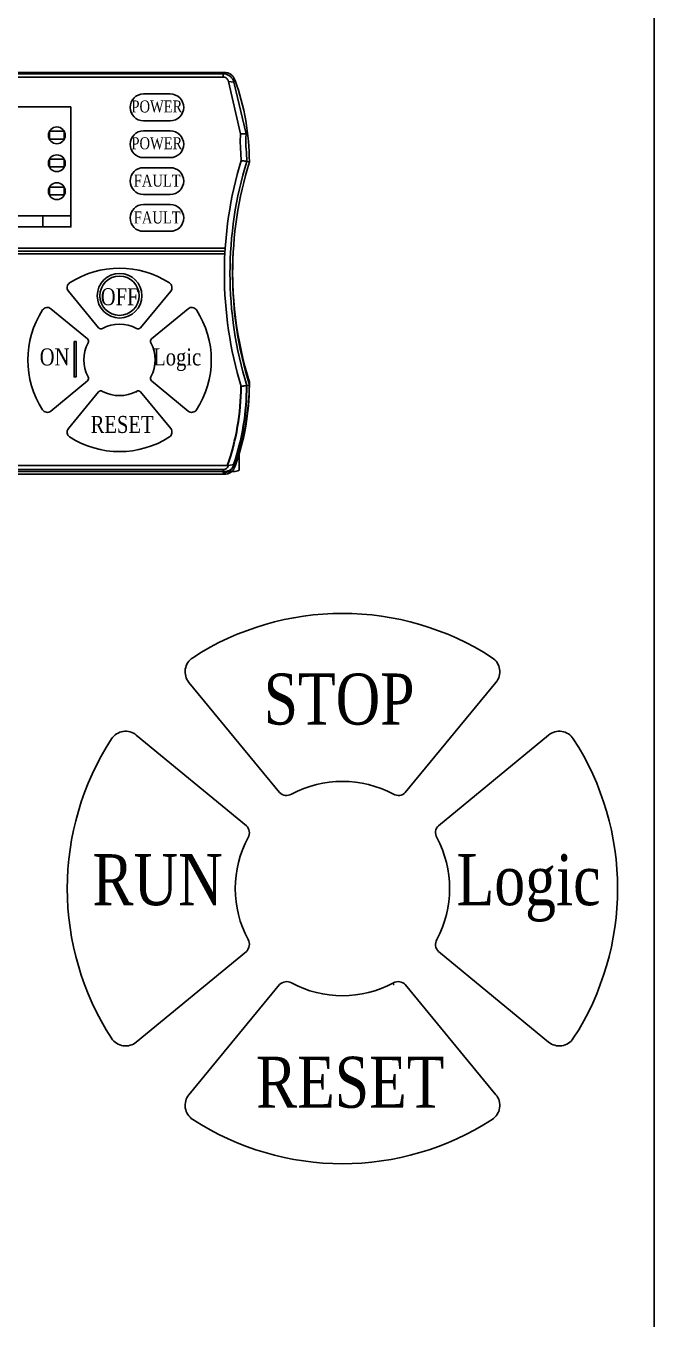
# Model space of a CAD drawing. Header units: millimetres. Extents: x 79 to 919, y 65 to 646.
# Drawn here: x 323 to 356.8, y 472.6 to 542.1 of the extents above; entities that cross this region are included whole.
import ezdxf
from ezdxf.enums import TextEntityAlignment as Align

# ---------------------------------------------------------------- set-up
doc = ezdxf.new("R2010")
doc.units = ezdxf.units.MM
doc.linetypes.add('HIDDEN', pattern=[0.375, 0.25, -0.125])
for name, color, linetype in [('03___PRT_ALL_CURVES', 7, 'Continuous'), ('4', 133, 'Continuous'), ('40', 4, 'Continuous'), ('DEFAULT_2', 8, 'HIDDEN'), ('도면층1', 7, 'Continuous')]:
    doc.layers.add(name, color=color, linetype=linetype)
doc.styles.add('SS', font='batang.ttc', dxfattribs={"width": 0.8})

msp = doc.modelspace()

# ---------------------------------------------------------------- linework, layer by layer
at = {"color": 0, "linetype": 'Continuous'}
for p, q in [((306.653, 539.636), (333.657, 539.636)), ((333.598, 539.558), (306.712, 539.558)), ((333.598, 539.383), (306.712, 539.383)), ((333.598, 539.383), (333.598, 539.558)), ((333.882, 539.153), (334.171, 539.115)), ((335.005, 534.83), (334.863, 534.852)), ((306.178, 530.036), (333.698, 530.036)), ((306.603, 530.186), (333.707, 530.186)), ((306.612, 530.036), (333.698, 530.036)), ((306.62, 529.886), (333.69, 529.886)), ((335.005, 522.83), (334.863, 522.809)), ((306.428, 518.519), (333.882, 518.519)), ((333.882, 518.519), (334.171, 518.558)), ((333.657, 518.186), (306.653, 518.186)), ((333.657, 518.036), (306.653, 518.036)), ((306.709, 518.29), (333.598, 518.29)), ((333.598, 518.29), (333.598, 518.115))]:
    msp.add_line(p, q, dxfattribs=at)
at = {"color": 0}
for p, q in [((333.882, 539.153), (334.53, 536.33)), ((334.83, 536.33), (334.171, 539.115)), ((334.53, 536.33), (334.83, 536.33))]:
    msp.add_line(p, q, dxfattribs=at)
for p, q in [((329.315, 538.474), (330.755, 538.474)), ((325.41, 537.783), (313.411, 537.783)), ((325.41, 531.933), (325.41, 537.783)), ((329.315, 537.034), (330.755, 537.034)), ((329.315, 536.494), (330.755, 536.494)), ((329.315, 535.054), (330.755, 535.054)), ((329.315, 534.514), (330.755, 534.514)), ((329.315, 533.074), (330.755, 533.074)), ((329.315, 532.534), (330.755, 532.534)), ((313.411, 531.933), (325.41, 531.933)), ((329.315, 531.094), (330.755, 531.094)), ((334.461, 519.306), (334.461, 518.267)), ((333.657, 518.186), (334.161, 518.186))]:
    msp.add_line(p, q)
at = {"color": 7, "linetype": 'Continuous'}
for p, q in [((325.278, 527.877), (326.902, 525.904)), ((329.154, 525.904), (330.778, 527.877)), ((326.308, 525.311), (324.335, 526.935)), ((331.721, 526.935), (329.748, 525.311)), ((324.335, 521.434), (326.308, 523.058)), ((329.748, 523.058), (331.721, 521.434)), ((326.902, 522.464), (325.278, 520.492)), ((330.778, 520.492), (329.154, 522.464)), ((331.757, 506.856), (336.629, 500.938)), ((343.385, 500.938), (348.258, 506.856)), ((334.847, 499.157), (328.929, 504.029)), ((351.085, 504.029), (345.167, 499.157)), ((328.929, 487.528), (334.847, 492.4)), ((345.167, 492.4), (351.085, 487.528)), ((336.629, 490.618), (331.757, 484.7)), ((348.258, 484.7), (343.385, 490.618))]:
    msp.add_line(p, q, dxfattribs=at)
for points in [[(322.411, 531.933), (323.911, 531.933), (323.911, 531.333), (322.411, 531.333)], [(323.911, 531.933), (325.411, 531.933), (325.411, 531.333), (323.911, 531.333)]]:
    msp.add_lwpolyline(points, close=True)
at = {"color": 5}
msp.add_lwpolyline([(325.589, 525.178), (325.696, 525.178), (325.696, 523.272), (325.589, 523.272)], close=True, dxfattribs=at)
at = {"color": 1}
for radius in [1.199, 1.056]:
    msp.add_circle((328.028, 527.635), radius, dxfattribs=at)
at = {"color": 0, "linetype": 'Continuous'}
for centre, radius, start, end in [((322.209, 534.824), 12.796, 0.0289, 19.99734), ((354.555, 528.83), 20.892, 163.1212, 196.8788), ((354.555, 528.83), 20.592, 162.99797, 197.00203), ((354.555, 528.83), 20.45, 162.93847, 197.06153), ((354.555, 528.98), 20.45, 177.04024, 197.06153), ((322.271, 522.987), 12.734, 339.95522, 359.97084), ((322.271, 522.837), 12.734, 339.95522, 359.97084)]:
    msp.add_arc(centre, radius, start, end, dxfattribs=at)
for centre, radius, start, end in [((329.315, 537.754), 0.72, 90, 270), ((330.755, 537.754), 0.72, 270, 90), ((329.315, 535.774), 0.72, 90, 270), ((330.755, 535.774), 0.72, 270, 90), ((329.315, 533.794), 0.72, 90, 270), ((330.755, 533.794), 0.72, 270, 90), ((329.315, 531.814), 0.72, 90, 270), ((330.755, 531.814), 0.72, 270, 90), ((328.028, 524.184), 4.929, 57.03505, 122.96495), ((325.509, 528.068), 0.3, 122.96495, 219.46417), ((330.546, 528.068), 0.3, 320.53583, 57.03505), ((328.028, 524.184), 4.929, 147.03505, 212.96495), ((324.145, 526.703), 0.3, 50.53583, 147.03505), ((331.911, 526.703), 0.3, 32.96495, 129.46417), ((328.028, 524.184), 4.929, 327.03505, 32.96495), ((324.145, 521.666), 0.3, 212.96495, 309.46417), ((331.911, 521.666), 0.3, 230.53583, 327.03505), ((325.509, 520.301), 0.3, 140.53583, 237.03505), ((328.028, 524.184), 4.929, 237.03505, 302.96495), ((330.546, 520.301), 0.3, 302.96495, 39.46417), ((334.161, 518.786), 0.6, 270, 300), ((340.007, 495.778), 14.786, 57.03505, 122.96495), ((332.452, 507.428), 0.9, 122.96495, 219.46417), ((347.563, 507.428), 0.9, 320.53583, 57.03505), ((340.007, 495.778), 14.786, 147.03505, 212.96495), ((328.357, 503.334), 0.9, 50.53583, 147.03505), ((351.657, 503.334), 0.9, 32.96495, 129.46417), ((340.007, 495.778), 14.786, 327.03505, 32.96495), ((328.357, 488.223), 0.9, 212.96495, 309.46417), ((351.657, 488.223), 0.9, 230.53583, 327.03505), ((332.452, 484.128), 0.9, 140.53583, 237.03505), ((347.563, 484.128), 0.9, 302.96495, 39.46417), ((340.007, 495.778), 14.786, 237.03505, 302.96495)]:
    msp.add_arc(centre, radius, start, end)
at = {"color": 7, "linetype": 'Continuous'}
for centre, radius, start, end in [((328.028, 524.184), 1.92, 61.60155, 118.39845), ((327.029, 526.032), 0.18, 225, 298.39845), ((329.027, 526.032), 0.18, 241.60155, 315), ((328.028, 524.184), 1.92, 151.60155, 208.39845), ((326.181, 525.183), 0.18, 331.60155, 45), ((329.875, 525.183), 0.18, 135, 208.39845), ((328.028, 524.184), 1.92, 331.60155, 28.39845), ((326.181, 523.186), 0.18, 315, 28.39845), ((329.875, 523.186), 0.18, 151.60155, 225), ((327.029, 522.337), 0.18, 61.60155, 135), ((328.028, 524.184), 1.92, 241.60155, 298.39845), ((329.027, 522.337), 0.18, 45, 118.39845), ((340.007, 495.778), 5.76, 61.60155, 118.39845), ((337.011, 501.32), 0.54, 225, 298.39845), ((343.004, 501.32), 0.54, 241.60155, 315), ((334.465, 498.775), 0.54, 331.60155, 45), ((345.549, 498.775), 0.54, 135, 208.39845), ((340.007, 495.778), 5.76, 151.60155, 208.39845), ((340.007, 495.778), 5.76, 331.60155, 28.39845), ((334.465, 492.782), 0.54, 315, 28.39845), ((345.549, 492.782), 0.54, 151.60155, 225), ((337.011, 490.237), 0.54, 61.60155, 135), ((340.007, 495.778), 5.76, 241.60155, 298.39845), ((343.004, 490.237), 0.54, 45, 118.39845)]:
    msp.add_arc(centre, radius, start, end, dxfattribs=at)
at = {"color": 0, "linetype": 'Continuous', "lineweight": 30}
for centre, radius, start, end in [((321.442, 522.822), 13.122, 340.82626, 359.74882), ((322.164, 522.694), 12.699, 340.99186, 0.51836)]:
    msp.add_arc(centre, radius, start, end, dxfattribs=at)
at = {"color": 0, "linetype": 'Continuous'}
for points, knots in [([(333.598, 539.558), (333.607, 539.571), (333.627, 539.597), (333.647, 539.623), (333.657, 539.636)], [0, 0, 0, 0, 0.04913395, 0.09819453, 0.09819453, 0.09819453, 0.09819453]), ([(334.171, 539.115), (334.166, 539.134), (334.143, 539.204), (334.082, 539.317), (333.971, 539.434), (333.834, 539.516), (333.705, 539.552), (333.625, 539.558), (333.598, 539.558)], [0, 0, 0, 0, 0.0594021, 0.2206906, 0.3802358, 0.5379659, 0.6939431, 0.7771884, 0.7771884, 0.7771884, 0.7771884]), ([(333.882, 539.153), (333.88, 539.163), (333.869, 539.199), (333.839, 539.258), (333.784, 539.318), (333.716, 539.361), (333.651, 539.38), (333.611, 539.383), (333.598, 539.383)], [0, 0, 0, 0, 0.0305647, 0.1130891, 0.1939556, 0.2732358, 0.3512613, 0.3928914, 0.3928914, 0.3928914, 0.3928914]), ([(333.657, 539.636), (333.708, 539.636), (333.812, 539.623), (333.957, 539.564), (334.082, 539.469), (334.178, 539.345), (334.22, 539.249), (334.233, 539.2)], [0, 0, 0, 0, 0.1533978, 0.3097966, 0.4641416, 0.6207031, 0.7741035, 0.7741035, 0.7741035, 0.7741035]), ([(334.171, 539.115), (334.181, 539.129), (334.202, 539.157), (334.223, 539.186), (334.233, 539.2)], [0, 0, 0, 0, 0.0530062, 0.1059271, 0.1059271, 0.1059271, 0.1059271]), ([(334.563, 534.83), (334.563, 535.288), (334.488, 535.758), (334.527, 536.288), (334.53, 536.33)], [0, 0, 0, 0, 4.582363, 4.976775, 4.976775, 4.976775, 4.976775]), ([(334.863, 534.83), (334.863, 535.285), (334.786, 535.752), (334.826, 536.285), (334.83, 536.33)], [0, 0, 0, 0, 4.550314, 4.972684, 4.972684, 4.972684, 4.972684]), ([(334.863, 534.852), (334.829, 534.856), (334.763, 534.866), (334.663, 534.881), (334.596, 534.891), (334.563, 534.896)], [0, 0, 0, 0, 0.100706, 0.2016701, 0.3028926, 0.3028926, 0.3028926, 0.3028926]), ([(334.863, 522.809), (334.829, 522.804), (334.763, 522.794), (334.663, 522.779), (334.596, 522.769), (334.563, 522.764)], [0, 0, 0, 0, 0.100706, 0.2016701, 0.3028926, 0.3028926, 0.3028926, 0.3028926]), ([(333.598, 518.115), (333.615, 518.115), (333.685, 518.118), (333.806, 518.145), (333.946, 518.22), (334.063, 518.331), (334.135, 518.449), (334.163, 518.529), (334.171, 518.558)], [0, 0, 0, 0, 0.0532324, 0.2087088, 0.3663393, 0.5257386, 0.6868467, 0.7768891, 0.7768891, 0.7768891, 0.7768891]), ([(333.598, 518.29), (333.606, 518.29), (333.641, 518.292), (333.702, 518.306), (333.772, 518.345), (333.83, 518.402), (333.865, 518.463), (333.878, 518.504), (333.882, 518.519)], [0, 0, 0, 0, 0.0266256, 0.1043725, 0.1835023, 0.2641511, 0.3464378, 0.392734, 0.392734, 0.392734, 0.392734]), ([(334.234, 518.622), (334.22, 518.573), (334.179, 518.477), (334.082, 518.354), (333.957, 518.259), (333.812, 518.199), (333.708, 518.186), (333.657, 518.186)], [0, 0, 0, 0, 0.1533415, 0.3095859, 0.4638679, 0.620456, 0.7738033, 0.7738033, 0.7738033, 0.7738033]), ([(334.234, 518.472), (334.22, 518.423), (334.179, 518.327), (334.082, 518.204), (333.957, 518.109), (333.812, 518.049), (333.708, 518.036), (333.657, 518.036)], [0, 0, 0, 0, 0.1533415, 0.3095859, 0.4638679, 0.620456, 0.7738033, 0.7738033, 0.7738033, 0.7738033]), ([(334.171, 518.558), (334.181, 518.543), (334.202, 518.515), (334.223, 518.486), (334.234, 518.472)], [0, 0, 0, 0, 0.0531713, 0.1062569, 0.1062569, 0.1062569, 0.1062569]), ([(333.598, 518.115), (333.608, 518.102), (333.627, 518.075), (333.647, 518.049), (333.657, 518.036)], [0, 0, 0, 0, 0.04930823, 0.09853973, 0.09853973, 0.09853973, 0.09853973])]:
    msp.add_open_spline(points, degree=3, knots=knots, dxfattribs=at)
at = {"color": 7, "linetype": 'Continuous'}
for points in [[(328.937, 522.459), (328.942, 522.462), (328.947, 522.464), (328.952, 522.466)], [(342.735, 490.603), (342.75, 490.611), (342.764, 490.618), (342.779, 490.624)]]:
    msp.add_open_spline(points, degree=3, dxfattribs=at)
at = {"layer": '03___PRT_ALL_CURVES', "color": 4, "linetype": 'Continuous'}
for p, q in [((324.27, 536.473), (324.27, 536.053)), ((325.05, 536.473), (324.27, 536.473)), ((324.27, 536.053), (325.05, 536.053)), ((325.05, 536.053), (325.05, 536.473)), ((324.27, 534.973), (324.27, 534.553)), ((325.05, 534.973), (324.27, 534.973)), ((324.27, 534.553), (325.05, 534.553)), ((325.05, 534.553), (325.05, 534.973)), ((325.05, 533.473), (324.27, 533.473)), ((324.27, 533.473), (324.27, 533.053)), ((324.27, 533.053), (325.05, 533.053)), ((325.05, 533.053), (325.05, 533.473))]:
    msp.add_line(p, q, dxfattribs=at)
at = {"layer": '4', "color": 0, "linetype": 'ByBlock', "lineweight": 25}
msp.add_line((356.756, 439.229), (356.756, 547.262), dxfattribs=at)
at = {"layer": 'DEFAULT_2', "color": 0, "linetype": 'HIDDEN'}
for p, q in [((334.614, 522.772), (334.61, 522.771)), ((334.639, 522.776), (334.637, 522.775))]:
    msp.add_line(p, q, dxfattribs=at)
at = {"layer": '도면층1'}
for centre in [(324.66, 536.252), (324.66, 534.752), (324.66, 533.252)]:
    msp.add_circle(centre, 0.45, dxfattribs=at)

# ---------------------------------------------------------------- texts
at = {"color": 1, "linetype": 'Continuous', "style": 'SS', "width": 0.8}
for s, height, p in [('OFF', 0.914, (327.019, 527.122)), ('STOP', 2.7421, (335.777, 504.592))]:
    msp.add_text(s, height=height, dxfattribs=at).set_placement(p)
at = {"color": 7, "linetype": 'Continuous', "style": 'SS', "width": 0.8}
for s, height, p in [('ON', 0.914, (323.738, 523.887)), ('Logic', 0.914, (329.837, 523.887)), ('RESET', 0.914, (326.479, 520.259)), ('RUN', 2.7421, (326.573, 494.885)), ('Logic', 2.7421, (346.144, 494.885)), ('RESET', 2.7421, (335.362, 484.002))]:
    msp.add_text(s, height=height, dxfattribs=at).set_placement(p)
at = {"layer": '40', "color": 0, "style": 'SS', "width": 0.8}
for s, p in [('POWER', (330.034, 537.482)), ('POWER', (330.034, 535.502)), ('FAULT', (330.053, 533.494)), ('FAULT', (330.053, 531.514))]:
    msp.add_text(s, height=0.6458, dxfattribs=at).set_placement(p, align=Align.CENTER)

doc.saveas('drawing.dxf')
